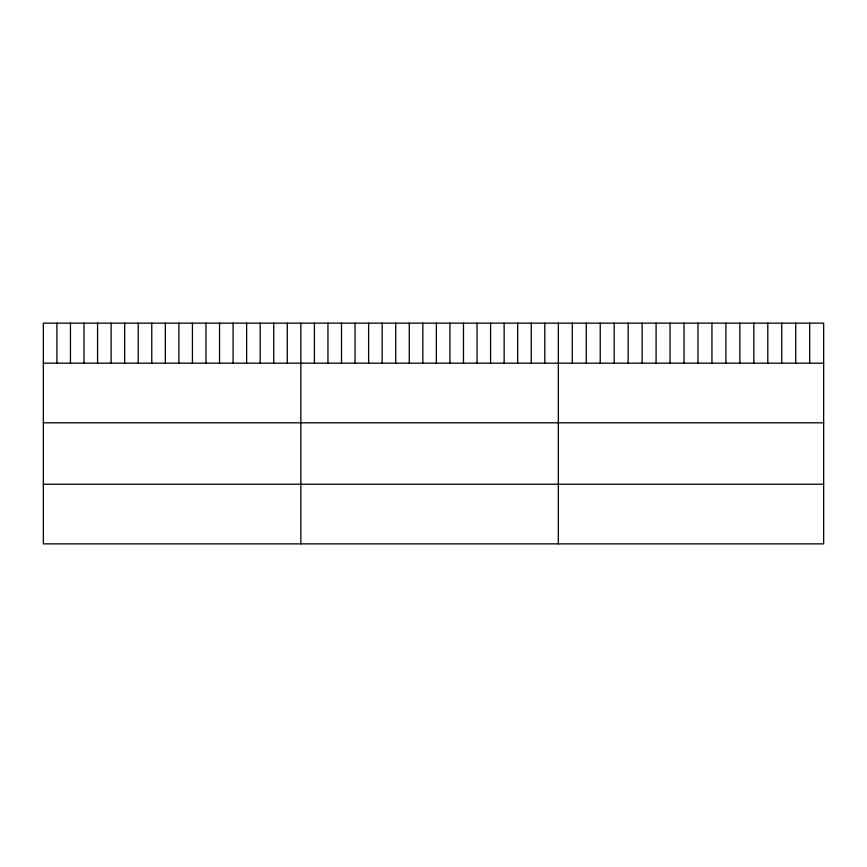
<?xml version="1.0" encoding="UTF-8"?>
<svg xmlns="http://www.w3.org/2000/svg" width="867" height="867" viewBox="0 0 867 867"><rect width="100%" height="100%" fill="white"/><g stroke="black" fill="none" stroke-linecap="round" stroke-linejoin="round"><path stroke-width="1.3" d="M823.65 363.175L823.65 543.858L43.35 543.858L43.35 323.142L823.65 323.142L823.65 363.175L43.35 363.175M43.35 422.803L823.65 422.803M43.35 484.23L823.65 484.23M809.691 323.142L809.691 363.175M795.722 323.142L795.722 363.175M781.763 323.142L781.763 363.175M767.794 323.142L767.794 363.175M753.835 323.142L753.835 363.175M739.865 323.142L739.865 363.175M725.907 323.142L725.907 363.175M711.948 323.142L711.948 363.175M697.978 323.142L697.978 363.175M684.02 323.142L684.02 363.175M670.05 323.142L670.05 363.175M656.091 323.142L656.091 363.175M642.133 323.142L642.133 363.175M628.163 323.142L628.163 363.175M614.204 323.142L614.204 363.175M600.235 323.142L600.235 363.175M586.276 323.142L586.276 363.175M572.307 323.142L572.307 363.175M558.348 323.142L558.348 543.858M544.79 323.142L544.79 363.175M531.243 323.142L531.243 363.175M517.686 323.142L517.686 363.175M504.139 323.142L504.139 363.175M490.581 323.142L490.581 363.175M477.034 323.142L477.034 363.175M463.477 323.142L463.477 363.175M449.93 323.142L449.93 363.175M436.372 323.142L436.372 363.175M422.825 323.142L422.825 363.175M409.267 323.142L409.267 363.175M395.72 323.142L395.72 363.175M382.163 323.142L382.163 363.175M368.616 323.142L368.616 363.175M355.058 323.142L355.058 363.175M341.511 323.142L341.511 363.175M327.954 323.142L327.954 363.175M314.407 323.142L314.407 363.175M300.849 323.142L300.849 543.858M287.291 323.142L287.291 363.175M273.744 323.142L273.744 363.175M260.187 323.142L260.187 363.175M246.64 323.142L246.64 363.175M233.082 323.142L233.082 363.175M219.535 323.142L219.535 363.175M205.978 323.142L205.978 363.175M192.431 323.142L192.431 363.175M178.873 323.142L178.873 363.175M165.326 323.142L165.326 363.175M151.768 323.142L151.768 363.175M138.221 323.142L138.221 363.175M124.664 323.142L124.664 363.175M111.117 323.142L111.117 363.175M97.559 323.142L97.559 363.175M84.012 323.142L84.012 363.175M70.455 323.142L70.455 363.175M56.908 323.142L56.908 363.175"/></g></svg>
